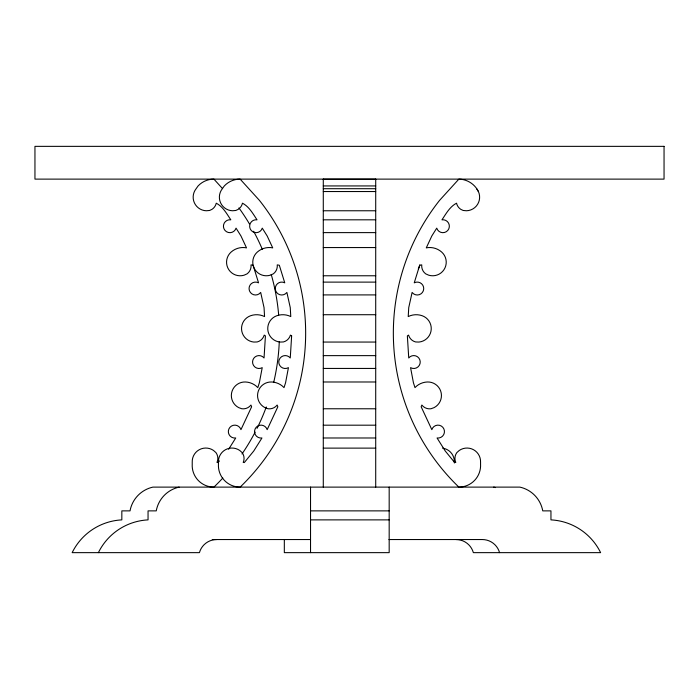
<?xml version="1.0" encoding="UTF-8"?>
<svg xmlns="http://www.w3.org/2000/svg" width="699" height="699" viewBox="0 0 699 699"><rect width="100%" height="100%" fill="white"/><g stroke="black" fill="none" stroke-linecap="round" stroke-linejoin="round"><path stroke-width="1.05" d="M228.625 449.282L235.729 437.985A6.457 6.457 0 0 1 228.459 432.856A6.457 6.457 0 0 1 233.195 425.333A6.457 6.457 0 0 1 240.954 429.658L251.623 406.792L250.932 405.053A9.83 9.83 0 0 1 241.828 408.766L238.7 407.622A13.578 13.578 0 0 1 245.498 381.986A18.034 18.034 0 0 1 256.079 385.988L257.8 387.622L259.355 382.781L262.221 367.648A6.457 6.457 0 0 1 253.588 365.533A6.457 6.457 0 0 1 255.24 356.796A6.457 6.457 0 0 1 264.047 357.984L265.428 335.878L264.222 335.118A9.83 9.83 0 0 1 257.162 341.96L253.833 342.056A13.578 13.578 0 0 1 250.583 315.738A18.034 18.034 0 0 1 264.563 316.568L264.047 307.621L260.675 292.427A6.457 6.457 0 0 1 251.902 293.895A6.457 6.457 0 0 1 249.98 285.218A6.457 6.457 0 0 1 258.543 282.833L253.108 265.244L251.037 264.877A9.83 9.83 0 0 1 247.07 273.868L244.021 275.214A13.578 13.578 0 0 1 231.107 252.059A18.034 18.034 0 0 1 244.37 247.56L246.52 247.892L240.954 235.956L236.052 228.145A6.457 6.457 0 0 1 228.285 232.47A6.457 6.457 0 0 1 223.558 224.938A6.457 6.457 0 0 1 230.819 219.818C226.756 213.772 222.946 206.642 216.244 203.191A9.83 9.83 0 0 1 211.954 209.368L209.63 210.46L206.31 210.766A13.578 13.578 0 0 1 196.139 188.704L198.105 185.934A21.721 21.721 0 0 1 213.911 179.119L222.457 188.52M219.434 460.921L218.079 462.572L217.005 462.423A9.83 9.83 0 0 0 215.982 452.646L213.492 450.436A13.578 13.578 0 0 0 192.225 462.17L192.225 464.119A21.721 21.721 0 0 0 213.911 487.116A213.711 213.711 0 0 0 222.824 478.02M323.288 179.206L375.713 179.206M323.288 185.934L375.713 185.934M323.288 188.704L375.713 188.704M323.288 191.543L375.713 191.543M323.288 210.766L375.713 210.766M323.288 219.818L375.713 219.818M323.288 232.618L375.713 232.618M323.288 247.56L375.713 247.56M323.288 275.773L375.713 275.773M323.288 282.116L375.713 282.116M323.288 294.908L375.713 294.908M323.288 314.716L375.713 314.716M323.288 342.056L375.713 342.056M323.288 355.634L375.713 355.634M323.288 368.434L375.713 368.434M375.713 381.986L323.288 381.986L323.288 408.766L375.713 408.784M323.288 425.184L375.713 425.184M323.288 437.985L375.713 437.985M323.288 448.12L375.713 448.12M310.539 510.873L389.177 510.873M310.539 519.881L389.177 519.881M212.313 539.541L310.539 539.541M388.959 539.541L482.301 539.541A17.938 17.938 0 0 1 499.575 552.647M476.648 188.704L478.396 191.543A13.578 13.578 0 0 1 466.478 210.766L463.157 210.46L460.833 209.368A9.83 9.83 0 0 1 456.543 203.191C449.841 206.642 446.032 213.772 441.969 219.818A6.457 6.457 0 0 1 449.23 224.938A6.457 6.457 0 0 1 444.503 232.47A6.457 6.457 0 0 1 436.735 228.145L431.833 235.956L426.268 247.892L428.417 247.56A18.034 18.034 0 0 1 441.681 252.059A13.578 13.578 0 0 1 428.767 275.214L425.717 273.868A9.83 9.83 0 0 1 421.75 264.877L419.68 265.244L414.245 282.833A6.457 6.457 0 0 1 422.808 285.218A6.457 6.457 0 0 1 420.885 293.895A6.457 6.457 0 0 1 412.113 292.427L408.74 307.621L408.225 316.568A18.034 18.034 0 0 1 422.205 315.738A13.578 13.578 0 0 1 418.954 342.056L415.625 341.96A9.83 9.83 0 0 1 408.566 335.118L407.36 335.878L408.74 357.984A6.457 6.457 0 0 1 417.548 356.796A6.457 6.457 0 0 1 419.199 365.533A6.457 6.457 0 0 1 410.566 367.648L413.432 382.781L414.988 387.622L416.709 385.988A18.034 18.034 0 0 1 427.29 381.986A13.578 13.578 0 0 1 434.088 407.622L430.96 408.766A9.83 9.83 0 0 1 421.855 405.053L421.165 406.792L431.833 429.658A6.457 6.457 0 0 1 439.592 425.333A6.457 6.457 0 0 1 444.328 432.856A6.457 6.457 0 0 1 437.058 437.985L445.254 451.021L454.708 462.572L455.783 462.423A9.83 9.83 0 0 1 456.805 452.646L459.295 450.436A13.578 13.578 0 0 1 480.562 462.17L480.562 464.119A21.721 21.721 0 0 1 458.876 487.116A213.711 213.711 0 0 1 439.619 200.316L458.876 179.119C467.115 179.232 474.831 184.117 478.396 191.543M454.35 462.983L454.35 462.17A13.578 13.578 0 0 0 442.607 448.155M389.177 487.116L389.177 552.647L284.327 552.647L284.327 539.541M375.713 179.119L375.713 487.116M323.288 179.119L323.288 381.698M323.288 408.967L323.288 487.116M310.539 487.116L310.539 552.647M179.119 487.116A29.804 29.804 0 0 0 156.244 510.873L148.048 510.873L148.048 519.881A58.637 58.637 0 0 0 98.376 552.647M216.699 539.541A17.938 17.938 0 0 0 199.425 552.647L72.163 552.647A58.637 58.637 0 0 1 121.836 519.881L121.836 510.873L130.031 510.873A29.804 29.804 0 0 1 152.906 487.116L519.881 487.116A29.804 29.804 0 0 1 542.756 510.873L550.952 510.873L550.952 519.881A58.637 58.637 0 0 1 600.624 552.647L473.363 552.647A17.938 17.938 0 0 0 456.089 539.541M279.277 341.601A213.711 213.711 0 0 1 273.65 382.563M266.293 406.94A213.711 213.711 0 0 1 257.049 428.365M255.118 432.148A213.711 213.711 0 0 1 241.994 453.966M238.936 207.926A213.711 213.711 0 0 1 249.429 223.898M253.615 231.273A213.711 213.711 0 0 1 262.378 249.438M271.229 274.445A213.711 213.711 0 0 1 278.683 315.092M493.669 487.116A29.804 29.804 0 0 1 495.547 487.596M419.758 264.921A13.578 13.578 0 0 1 418.317 268.827M291.64 335.878L290.26 357.984A6.457 6.457 0 0 0 281.452 356.796A6.457 6.457 0 0 0 279.801 365.533A6.457 6.457 0 0 0 288.434 367.648L285.568 382.781L284.012 387.622L282.291 385.988A18.034 18.034 0 0 0 271.71 381.986A13.578 13.578 0 0 0 264.912 407.622L268.04 408.766A9.83 9.83 0 0 0 277.145 405.053L277.835 406.792L267.167 429.658A6.457 6.457 0 0 0 259.408 425.333A6.457 6.457 0 0 0 254.672 432.856A6.457 6.457 0 0 0 261.942 437.985L253.746 451.021L244.292 462.572L243.217 462.423A9.83 9.83 0 0 0 242.195 452.646L239.705 450.436A13.578 13.578 0 0 0 218.438 462.17L218.438 464.119A21.721 21.721 0 0 0 240.124 487.116A213.711 213.711 0 0 0 259.381 200.316L240.124 179.119A21.721 21.721 0 0 0 224.318 185.934L222.352 188.704A13.578 13.578 0 0 0 232.522 210.766L235.843 210.46L238.167 209.368A9.83 9.83 0 0 0 242.457 203.191C249.159 206.642 252.968 213.772 257.031 219.818A6.457 6.457 0 0 0 249.77 224.938A6.457 6.457 0 0 0 254.497 232.47A6.457 6.457 0 0 0 262.265 228.145L267.167 235.956L272.732 247.892L270.583 247.56A18.034 18.034 0 0 0 257.319 252.059A13.578 13.578 0 0 0 270.233 275.214L273.283 273.868A9.83 9.83 0 0 0 277.25 264.877L279.32 265.244L284.755 282.833A6.457 6.457 0 0 0 276.192 285.218A6.457 6.457 0 0 0 278.115 293.895A6.457 6.457 0 0 0 286.887 292.427L290.26 307.621L290.775 316.568A18.034 18.034 0 0 0 276.795 315.738A13.578 13.578 0 0 0 280.046 342.056L283.375 341.96A9.83 9.83 0 0 0 290.435 335.118L291.64 335.878M664.05 146.353L34.95 146.353L34.95 179.119L664.05 179.119L664.05 146.353"/></g></svg>
